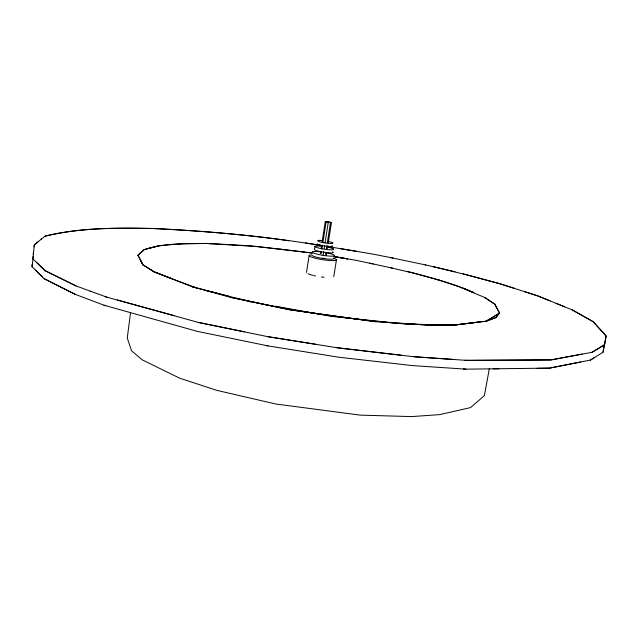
<?xml version="1.0" encoding="UTF-8"?>
<svg xmlns="http://www.w3.org/2000/svg" width="638" height="638" viewBox="0 0 638 638"><rect width="100%" height="100%" fill="white"/><g stroke="black" fill="none" stroke-linecap="round" stroke-linejoin="round"><path stroke-width="0.96" d="M33.032 259.004L33.032 256.508M32.139 264.236L31.9 266.524L44.15 278.686L74.941 294.23L103.93 305.211L197.006 331.297L268.056 345.908M34.085 246.882L34.308 244.896L41.59 238.923M33.232 254.339L33.463 252.257M130.591 312.397L127.257 338.02L131.572 350.804L142.202 359.832L179.597 378.151L216.713 390.336L275.736 403.998L360.271 415.131L411.757 416.59L439.662 414.612L470.525 407.602L484.378 395.632L489.37 368.453M306.519 272.386L309.127 255.511M314.917 246.372L314.446 249.426A9.514 1.316 8.9 0 0 319.901 251.531A9.514 1.316 8.9 0 0 330.269 252.887A9.49 1.308 8.9 0 0 332.637 251.811M320.316 253.342L320.611 251.412M321.217 247.552L321.52 245.622M322.118 241.762L325.284 221.506L328.482 221.657L331.465 222.487L328.275 242.743M321.129 253.788L321.432 251.851M321.887 248.956L322.485 245.088M322.94 242.193L326.114 221.896L325.284 221.506M323.115 255.224L323.721 251.356M324.176 248.453L324.63 245.55M325.085 242.647L328.267 222.343L326.114 221.896M325.476 254.474L325.779 252.544M326.385 248.676L326.839 245.782M327.294 242.887L330.476 222.59L331.465 222.487M326.305 255.28L326.76 252.393M327.366 248.533L327.82 245.638M333.762 276.725L336.441 259.865M603.014 352.264L604.664 343.124L603.014 352.264L590.453 360.071L549.605 368.118L466.011 369.155L412.587 365.606L338.563 357.184L266.365 345.636M177.101 280.72L153.886 271.748L142.84 264.722L138.023 255.264L143.973 249.729C164.54 242.895 186.591 243.533 207.996 243.501M143.957 265.432L142.84 264.722L138.023 255.264L143.973 249.729L159.293 245.638L172.435 244.553M138.023 255.264L141.899 251.635M38.017 241.834L34.308 244.896L32.139 266.764M41.287 239.17L45.043 236.156C80.276 227.535 116.858 227.782 152.905 228.5C209.36 231.092 265.695 236.427 321.48 245.518M594.122 357.79L590.453 360.071M464.958 360.263L551.184 359.888L591.992 352.304L604.505 344.815L606.1 335.955L593.101 321.64L572.174 309.885L537.85 295.936L500.025 283.782L463.068 273.861M591.992 352.304L604.505 344.815L606.1 335.955L593.101 321.64L572.174 309.885M148.391 248.517L159.293 245.638M45.043 236.156C80.3 227.583 116.842 227.838 152.905 228.5C198.378 230.757 243.804 234.234 288.886 240.725M580.612 362.009L549.326 368.166L537.076 368.309M582.183 354.05L550.905 359.936L467.582 360.454L414.11 356.746L340.014 348.204L267.713 336.649L198.251 322.405L117.296 299.988M207.621 290.96L230.135 297.26L290.154 309.837L375.758 321.727L427.627 325.093L455.588 324.901L486.244 321.177L495.885 317.596L499.538 313.091L494.809 304.159L484.625 297.46L458.475 286.486M398.798 323.147L427.627 325.093L455.588 324.901L486.244 321.177L495.885 317.596L499.482 312.995M275.464 306.208L331.369 316.376L406.669 324.216L455.588 324.901L479.999 321.879M172.372 244.553L180.666 243.923M179.932 243.987L206.194 243.421L233.5 244.848M493.238 368.828L498.9 368.764M187.564 243.437L188.003 243.437M406.669 324.216L455.588 324.901M208.522 243.533L212.063 243.7M206.194 243.421L257.513 246.595M233.053 244.825L251.101 245.893L312.748 253.111M414.11 356.746L454.256 359.505M463.395 368.979L466.011 369.155M321.081 246.156L315.802 246.013A9.514 1.292 8.9 0 0 318.793 248.086A9.514 1.292 8.9 0 0 330.747 249.817A9.49 1.292 8.9 0 0 333.116 248.764M320.037 240.374L322.589 240.558M322.661 258.119L324.87 258.342M398.846 323.37C335.301 317.891 271.924 308.321 210.373 291.43M328.267 222.343L330.476 222.59M257.17 246.555L280.465 249.187M401.262 355.222L335.452 347.455M280.194 249.155L303.154 251.882M302.938 251.858L311.735 252.943M375.758 321.727L290.154 309.837L230.135 297.26M267.713 336.649L315.914 344.305M322.286 245.662L305.474 242.926M327.142 246.443L373.461 254.195L392.968 258.063M339.416 248.469L356.435 251.308M334.129 256.628L347.638 258.884M334.009 256.612L347.543 258.876M333.762 256.548L355.829 260.28L373.238 263.965M247.704 301.359L251.021 301.934M326.329 252.752L328.004 253.071A11.197 1.571 8.9 0 1 334.009 255.918A11.197 1.571 8.9 0 1 321.512 255.096A11.197 1.571 8.9 0 1 312.381 252.05M390.344 257.537L425.865 264.993M198.251 322.405L244.378 331.824M369.841 263.239L392.418 268.135M390.831 267.777L415.434 273.558M425.147 264.826L455.006 271.74M408.623 271.724L407.211 271.397L408.623 271.724C430.522 277.753 452.82 283.105 473.563 292.555M433.019 266.62L468.196 275.217L500.025 283.782L514.475 288.376M328.442 241.491L330.875 242.097A7.792 1.021 8.9 0 1 330.5 243.501A7.792 1.021 8.9 0 1 319.598 241.762A7.792 1.021 8.9 0 1 320.045 240.374M196.065 287.722L176.83 280.616M228.922 296.319L192.253 286.733L153.886 271.748L148.295 268.175M90.309 291.175L106.881 297.172M105.007 296.678L174.198 315.651M437.54 279.627L458.531 286.502M196.504 287.89L192.253 286.733L211.011 291.909M415.322 273.527L439.287 280.106M103.93 305.211L105.804 305.73M524.962 291.749L537.85 295.936L550.1 300.857M76.05 285.936L45.083 270.687L32.793 258.773M90.907 291.399L75.954 285.896L45.083 270.687L36.47 262.306M75.037 294.27L44.15 278.686M172.26 278.83L153.886 271.748L142.84 264.722L140.392 259.825M556.017 303.257L564.702 306.814M463.611 288.256L473.962 292.738M486.108 298.417L484.625 297.46L494.809 304.159L499.498 313.027M35.561 270.169L42.355 276.9M333.53 258.119A13.805 1.986 8.9 0 1 332.358 260.615A13.805 1.986 8.9 0 1 314.183 257.951A13.805 1.986 8.9 0 1 311.336 254.873M334.017 258.605A11.189 1.603 8.9 0 1 322.533 258.422A11.189 1.603 8.9 0 1 311.91 255.096M328.227 247.289A9.514 1.292 8.9 0 1 333.124 248.772M331.975 245.726A7.792 1.037 8.9 0 1 325.986 246.212A7.792 1.037 8.9 0 1 317.086 243.764M324.04 277.283A13.773 2.169 8.9 0 1 321.337 276.956M315.531 275.943A13.781 2.169 8.9 0 1 313.633 275.52M312.772 275.305A13.781 2.169 8.9 0 1 308.002 273.726M312.293 252.034A11.277 1.587 8.9 0 1 319.566 251.723M487.663 320.284L486.244 321.177L499.538 313.091L487.663 320.284"/></g></svg>
